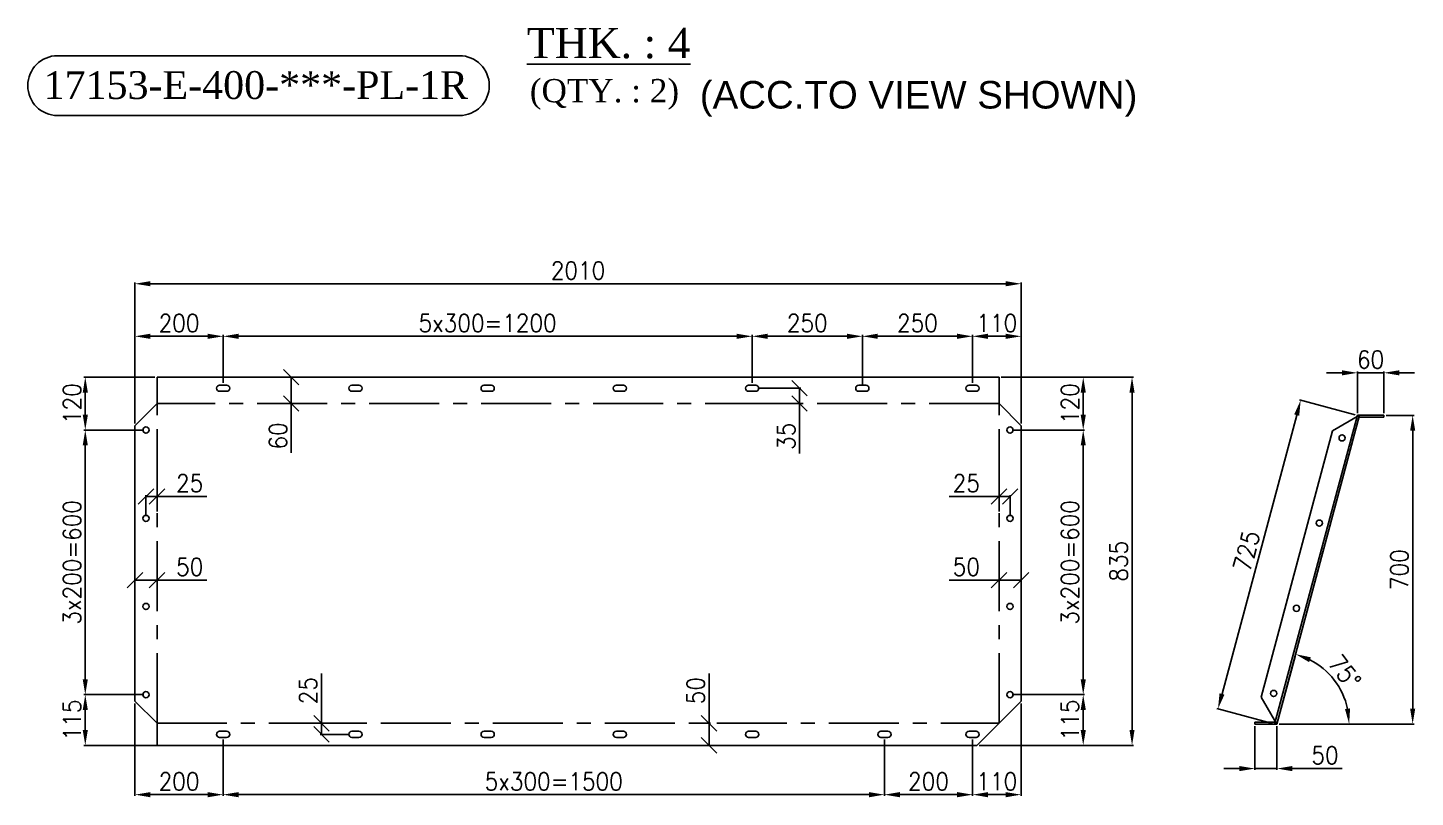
# Model space of a CAD drawing. Header units: millimetres. Extents: x 517777 to 536338, y -327622 to -292910.
# Drawn here: x 522471 to 525618, y -311397 to -309652 of the extents above; entities that cross this region are included whole.
import ezdxf
from ezdxf.enums import TextEntityAlignment as Align

# ---------------------------------------------------------------- set-up
doc = ezdxf.new("R2010")
doc.units = ezdxf.units.MM
doc.linetypes.add('CENTER', pattern=[50.8, 31.75, -6.35, 6.35, -6.35])
for name, color, linetype in [('2', 3, 'CENTER'), ('3-TEXT', 7, 'Continuous'), ('5', 8, 'Continuous'), ('Comment', 1, 'Continuous')]:
    doc.layers.add(name, color=color, linetype=linetype)
doc.styles.add('ROMANS', font='ROMANS.shx', dxfattribs={"width": 0.9})
doc.styles.add('STYLE1', font='times.ttf')
doc.styles.add('style10', font='swissl.ttf', dxfattribs={"height": 40})
doc.styles.add('style7', font='times.ttf', dxfattribs={"height": 24})
doc.dimstyles.new('11', dxfattribs={"dimtxt": 40, "dimasz": 35, "dimexe": 3, "dimexo": 5, "dimgap": 10, "dimtad": 1, "dimdec": 0, "dimdsep": 46, "dimtxsty": 'ROMANS', "dimcen": 2.5, "dimclrd": 6, "dimclre": 6, "dimclrt": 2, "dimadec": 0, "dimazin": 0, "dimtfac": 1, "dimtdec": 0, "dimtmove": 0, "dimatfit": 3, "dimfxl": 1, "dimarcsym": 0})

# ---------------------------------------------------------------- blocks, each defined once
blk = doc.blocks.new('*D221')
at = {"layer": 'Comment', "color": 6, "lineweight": -2, "transparency": 16777216}
for p, q in [((522713.9, -310548.9), (522713.9, -310348.3)), ((522748.9, -310351.3), (522878.9, -310351.3)), ((522913.9, -310456.9), (522913.9, -310348.3))]:
    blk.add_line(p, q, dxfattribs=at)
at = {"layer": 'Comment', "color": 6, "transparency": 16777216}
for points in [[(522748.9, -310345.4), (522748.9, -310357.1), (522713.9, -310351.3)], [(522878.9, -310345.4), (522878.9, -310357.1), (522913.9, -310351.3)]]:
    blk.add_solid(points, dxfattribs=at)
at = {"layer": 'Defpoints', "color": 0, "transparency": 16777216}
for p in [(522913.9, -310351.3), (522913.9, -310461.9), (522713.9, -310553.9)]:
    blk.add_point(p, dxfattribs=at)
at = {"layer": 'Comment', "color": 2, "transparency": 16777216, "insert": (522813.9, -310321.3), "char_height": 40, "attachment_point": 5, "style": 'ROMANS'}
blk.add_mtext('200', dxfattribs=at)
blk = doc.blocks.new('*D222')
at = {"layer": 'Comment', "color": 6, "lineweight": -2, "transparency": 16777216}
for p, q in [((522913.9, -310456.9), (522913.9, -310348.3)), ((522948.9, -310351.3), (524078.9, -310351.3)), ((524113.9, -310456.9), (524113.9, -310348.3))]:
    blk.add_line(p, q, dxfattribs=at)
at = {"layer": 'Comment', "color": 6, "transparency": 16777216}
for points in [[(522948.9, -310345.4), (522948.9, -310357.1), (522913.9, -310351.3)], [(524078.9, -310345.4), (524078.9, -310357.1), (524113.9, -310351.3)]]:
    blk.add_solid(points, dxfattribs=at)
at = {"layer": 'Defpoints', "color": 0, "transparency": 16777216}
for p in [(524113.9, -310351.3), (522913.9, -310461.9), (524113.9, -310461.9)]:
    blk.add_point(p, dxfattribs=at)
at = {"layer": 'Comment', "color": 2, "transparency": 16777216, "insert": (523513.9, -310321.3), "char_height": 40, "attachment_point": 5, "style": 'ROMANS'}
blk.add_mtext('5x300=1200', dxfattribs=at)
blk = doc.blocks.new('*D223')
at = {"layer": 'Comment', "color": 6, "lineweight": -2, "transparency": 16777216}
for p, q in [((524613.9, -310456.9), (524613.9, -310348.3)), ((524648.9, -310351.3), (524688.9, -310351.3)), ((524723.9, -310548.9), (524723.9, -310348.3))]:
    blk.add_line(p, q, dxfattribs=at)
at = {"layer": 'Comment', "color": 6, "transparency": 16777216}
for points in [[(524648.9, -310345.4), (524648.9, -310357.1), (524613.9, -310351.3)], [(524688.9, -310345.4), (524688.9, -310357.1), (524723.9, -310351.3)]]:
    blk.add_solid(points, dxfattribs=at)
at = {"layer": 'Defpoints', "color": 0, "transparency": 16777216}
for p in [(524723.9, -310351.3), (524613.9, -310461.9), (524723.9, -310553.9)]:
    blk.add_point(p, dxfattribs=at)
at = {"layer": 'Comment', "color": 2, "transparency": 16777216, "insert": (524668.9, -310321.3), "char_height": 40, "attachment_point": 5, "style": 'ROMANS'}
blk.add_mtext('110', dxfattribs=at)
blk = doc.blocks.new('_Oblique')
at = {"color": 0, "linetype": 'ByBlock', "lineweight": -2}
blk.add_line((-0.5, -0.5), (0.5, 0.5), dxfattribs=at)
blk = doc.blocks.new('*D224')
at = {"layer": 'Comment', "color": 6, "lineweight": -2, "transparency": 16777216}
for p, q in [((523107.1, -310443.9), (523065.5, -310443.9)), ((523068.5, -310443.9), (523068.5, -310503.9)), ((523107.1, -310503.9), (523065.5, -310503.9)), ((523068.5, -310503.9), (523068.5, -310615.5))]:
    blk.add_line(p, q, dxfattribs=at)
at = {"layer": 'Defpoints', "color": 0, "transparency": 16777216}
for p in [(523112.1, -310443.9), (523068.5, -310503.9), (523112.1, -310503.9)]:
    blk.add_point(p, dxfattribs=at)
at = {"layer": 'Comment', "color": 6, "lineweight": -2, "transparency": 16777216, "xscale": 35, "yscale": 35, "zscale": 35}
for p, rotation in [((523068.5, -310443.9), 90), ((523068.5, -310503.9), 270)]:
    blk.add_blockref('_Oblique', p, dxfattribs=dict(at, rotation=rotation))
at = {"layer": 'Comment', "color": 2, "transparency": 16777216, "insert": (523038.5, -310577.2), "char_height": 40, "attachment_point": 5, "rotation": 90, "style": 'ROMANS'}
blk.add_mtext('60', dxfattribs=at)
blk = doc.blocks.new('*D225')
at = {"layer": 'Comment', "color": 6, "lineweight": -2, "transparency": 16777216}
for p, q in [((524126.9, -310468.9), (524224.2, -310468.9)), ((524221.2, -310468.9), (524221.2, -310503.9)), ((524126.9, -310503.9), (524224.2, -310503.9)), ((524221.2, -310503.9), (524221.2, -310617.2))]:
    blk.add_line(p, q, dxfattribs=at)
at = {"layer": 'Defpoints', "color": 0, "transparency": 16777216}
for p in [(524121.9, -310468.9), (524121.9, -310503.9), (524221.2, -310503.9)]:
    blk.add_point(p, dxfattribs=at)
at = {"layer": 'Comment', "color": 6, "lineweight": -2, "transparency": 16777216, "xscale": 35, "yscale": 35, "zscale": 35}
for p, rotation in [((524221.2, -310468.9), 90), ((524221.2, -310503.9), 270)]:
    blk.add_blockref('_Oblique', p, dxfattribs=dict(at, rotation=rotation))
at = {"layer": 'Comment', "color": 2, "transparency": 16777216, "insert": (524191.2, -310578.1), "char_height": 40, "attachment_point": 5, "rotation": 90, "style": 'ROMANS'}
blk.add_mtext('35', dxfattribs=at)
blk = doc.blocks.new('*D226')
at = {"layer": 'Comment', "color": 6, "lineweight": -2, "transparency": 16777216}
for p, q in [((524703.9, -311163.9), (524867.9, -311163.9)), ((524864.9, -311243.9), (524864.9, -311198.9)), ((524628.9, -311278.9), (524867.9, -311278.9))]:
    blk.add_line(p, q, dxfattribs=at)
at = {"layer": 'Comment', "color": 6, "transparency": 16777216}
for points in [[(524859.1, -311198.9), (524870.8, -311198.9), (524864.9, -311163.9)], [(524859.1, -311243.9), (524870.8, -311243.9), (524864.9, -311278.9)]]:
    blk.add_solid(points, dxfattribs=at)
at = {"layer": 'Defpoints', "color": 0, "transparency": 16777216}
for p in [(524698.9, -311163.9), (524864.9, -311163.9), (524623.9, -311278.9)]:
    blk.add_point(p, dxfattribs=at)
at = {"layer": 'Comment', "color": 2, "transparency": 16777216, "insert": (524834.9, -311221.4), "char_height": 40, "attachment_point": 5, "rotation": 90, "style": 'ROMANS'}
blk.add_mtext('115', dxfattribs=at)
blk = doc.blocks.new('*D227')
at = {"layer": 'Comment', "color": 6, "lineweight": -2, "transparency": 16777216}
for p, q in [((524703.9, -310563.9), (524867.9, -310563.9)), ((524864.9, -311128.9), (524864.9, -310598.9)), ((524703.9, -311163.9), (524867.9, -311163.9))]:
    blk.add_line(p, q, dxfattribs=at)
at = {"layer": 'Comment', "color": 6, "transparency": 16777216}
for points in [[(524859.1, -310598.9), (524870.8, -310598.9), (524864.9, -310563.9)], [(524859.1, -311128.9), (524870.8, -311128.9), (524864.9, -311163.9)]]:
    blk.add_solid(points, dxfattribs=at)
at = {"layer": 'Defpoints', "color": 0, "transparency": 16777216}
for p in [(524698.9, -310563.9), (524864.9, -310563.9), (524698.9, -311163.9)]:
    blk.add_point(p, dxfattribs=at)
at = {"layer": 'Comment', "color": 2, "transparency": 16777216, "insert": (524834.9, -310863.9), "char_height": 40, "attachment_point": 5, "rotation": 90, "style": 'ROMANS'}
blk.add_mtext('3x200=600', dxfattribs=at)
blk = doc.blocks.new('*D228')
at = {"layer": 'Comment', "color": 6, "lineweight": -2, "transparency": 16777216}
for p, q in [((524678.9, -310443.9), (524867.9, -310443.9)), ((524864.9, -310528.9), (524864.9, -310478.9)), ((524703.9, -310563.9), (524867.9, -310563.9))]:
    blk.add_line(p, q, dxfattribs=at)
at = {"layer": 'Comment', "color": 6, "transparency": 16777216}
for points in [[(524859.1, -310478.9), (524870.8, -310478.9), (524864.9, -310443.9)], [(524859.1, -310528.9), (524870.8, -310528.9), (524864.9, -310563.9)]]:
    blk.add_solid(points, dxfattribs=at)
at = {"layer": 'Defpoints', "color": 0, "transparency": 16777216}
for p in [(524673.9, -310443.9), (524864.9, -310443.9), (524698.9, -310563.9)]:
    blk.add_point(p, dxfattribs=at)
at = {"layer": 'Comment', "color": 2, "transparency": 16777216, "insert": (524834.9, -310503.9), "char_height": 40, "attachment_point": 5, "rotation": 90, "style": 'ROMANS'}
blk.add_mtext('120', dxfattribs=at)
blk = doc.blocks.new('*D214')
at = {"layer": 'Comment', "color": 6, "lineweight": -2, "transparency": 16777216}
for p, q in [((524766.1, -310443.9), (524978.6, -310443.9)), ((524975.6, -311243.9), (524975.6, -310478.9)), ((524743.5, -311278.9), (524978.6, -311278.9))]:
    blk.add_line(p, q, dxfattribs=at)
at = {"layer": 'Comment', "color": 6, "transparency": 16777216}
for points in [[(524969.8, -310478.9), (524981.4, -310478.9), (524975.6, -310443.9)], [(524969.8, -311243.9), (524981.4, -311243.9), (524975.6, -311278.9)]]:
    blk.add_solid(points, dxfattribs=at)
at = {"layer": 'Defpoints', "color": 0, "transparency": 16777216}
for p in [(524761.1, -310443.9), (524975.6, -310443.9), (524738.5, -311278.9)]:
    blk.add_point(p, dxfattribs=at)
at = {"layer": 'Comment', "color": 2, "transparency": 16777216, "insert": (524945.6, -310861.4), "char_height": 40, "attachment_point": 5, "rotation": 90, "style": 'ROMANS'}
blk.add_mtext('835', dxfattribs=at)
blk = doc.blocks.new('*D229')
at = {"layer": 'Comment', "color": 6, "lineweight": -2, "transparency": 16777216}
for p, q in [((524723.9, -311183.9), (524723.9, -311393.7)), ((524613.9, -311265.9), (524613.9, -311393.7)), ((524688.9, -311390.7), (524648.9, -311390.7))]:
    blk.add_line(p, q, dxfattribs=at)
at = {"layer": 'Comment', "color": 6, "transparency": 16777216}
for points in [[(524648.9, -311384.9), (524648.9, -311396.6), (524613.9, -311390.7)], [(524688.9, -311384.9), (524688.9, -311396.6), (524723.9, -311390.7)]]:
    blk.add_solid(points, dxfattribs=at)
at = {"layer": 'Defpoints', "color": 0, "transparency": 16777216}
for p in [(524723.9, -311178.9), (524613.9, -311260.9), (524613.9, -311390.7)]:
    blk.add_point(p, dxfattribs=at)
at = {"layer": 'Comment', "color": 2, "transparency": 16777216, "insert": (524668.9, -311360.7), "char_height": 40, "attachment_point": 5, "style": 'ROMANS'}
blk.add_mtext('110', dxfattribs=at)
blk = doc.blocks.new('*D230')
at = {"layer": 'Comment', "color": 6, "lineweight": -2, "transparency": 16777216}
for p, q in [((522913.9, -311265.9), (522913.9, -311393.7)), ((524413.9, -311265.9), (524413.9, -311393.7)), ((524378.9, -311390.7), (522948.9, -311390.7))]:
    blk.add_line(p, q, dxfattribs=at)
at = {"layer": 'Comment', "color": 6, "transparency": 16777216}
for points in [[(522948.9, -311384.9), (522948.9, -311396.6), (522913.9, -311390.7)], [(524378.9, -311384.9), (524378.9, -311396.6), (524413.9, -311390.7)]]:
    blk.add_solid(points, dxfattribs=at)
at = {"layer": 'Defpoints', "color": 0, "transparency": 16777216}
for p in [(522913.9, -311260.9), (524413.9, -311260.9), (522913.9, -311390.7)]:
    blk.add_point(p, dxfattribs=at)
at = {"layer": 'Comment', "color": 2, "transparency": 16777216, "insert": (523663.9, -311360.7), "char_height": 40, "attachment_point": 5, "style": 'ROMANS'}
blk.add_mtext('5x300=1500', dxfattribs=at)
blk = doc.blocks.new('*D231')
at = {"layer": 'Comment', "color": 6, "lineweight": -2, "transparency": 16777216}
for p, q in [((522713.9, -311183.9), (522713.9, -311393.7)), ((522913.9, -311265.9), (522913.9, -311393.7)), ((522878.9, -311390.7), (522748.9, -311390.7))]:
    blk.add_line(p, q, dxfattribs=at)
at = {"layer": 'Comment', "color": 6, "transparency": 16777216}
for points in [[(522748.9, -311384.9), (522748.9, -311396.6), (522713.9, -311390.7)], [(522878.9, -311384.9), (522878.9, -311396.6), (522913.9, -311390.7)]]:
    blk.add_solid(points, dxfattribs=at)
at = {"layer": 'Defpoints', "color": 0, "transparency": 16777216}
for p in [(522713.9, -311178.9), (522913.9, -311260.9), (522713.9, -311390.7)]:
    blk.add_point(p, dxfattribs=at)
at = {"layer": 'Comment', "color": 2, "transparency": 16777216, "insert": (522813.9, -311360.7), "char_height": 40, "attachment_point": 5, "style": 'ROMANS'}
blk.add_mtext('200', dxfattribs=at)
blk = doc.blocks.new('*D215')
at = {"layer": 'Comment', "color": 6, "lineweight": -2, "transparency": 16777216}
for p, q in [((522713.9, -310443.6), (522713.9, -310229.1)), ((524723.9, -310466.5), (524723.9, -310229.1)), ((522748.9, -310232.1), (524688.9, -310232.1))]:
    blk.add_line(p, q, dxfattribs=at)
at = {"layer": 'Comment', "color": 6, "transparency": 16777216}
for points in [[(522748.9, -310226.2), (522748.9, -310237.9), (522713.9, -310232.1)], [(524688.9, -310226.2), (524688.9, -310237.9), (524723.9, -310232.1)]]:
    blk.add_solid(points, dxfattribs=at)
at = {"layer": 'Defpoints', "color": 0, "transparency": 16777216}
for p in [(524723.9, -310232.1), (522713.9, -310448.6), (524723.9, -310471.5)]:
    blk.add_point(p, dxfattribs=at)
at = {"layer": 'Comment', "color": 2, "transparency": 16777216, "insert": (523718.9, -310202.1), "char_height": 40, "attachment_point": 5, "style": 'ROMANS'}
blk.add_mtext('2010', dxfattribs=at)
blk = doc.blocks.new('*D232')
at = {"layer": 'Comment', "color": 6, "lineweight": -2, "transparency": 16777216}
for p, q in [((524016.1, -311228.9), (524016.1, -311115.7)), ((523971.3, -311228.9), (524019.1, -311228.9)), ((524016.1, -311278.9), (524016.1, -311228.9)), ((523971.3, -311278.9), (524019.1, -311278.9))]:
    blk.add_line(p, q, dxfattribs=at)
at = {"layer": 'Defpoints', "color": 0, "transparency": 16777216}
for p in [(523966.3, -311228.9), (524016.1, -311228.9), (523966.3, -311278.9)]:
    blk.add_point(p, dxfattribs=at)
at = {"layer": 'Comment', "color": 6, "lineweight": -2, "transparency": 16777216, "xscale": 35, "yscale": 35, "zscale": 35}
for p, rotation in [((524016.1, -311228.9), 90), ((524016.1, -311278.9), 270)]:
    blk.add_blockref('_Oblique', p, dxfattribs=dict(at, rotation=rotation))
at = {"layer": 'Comment', "color": 2, "transparency": 16777216, "insert": (523986.1, -311154.8), "char_height": 40, "attachment_point": 5, "rotation": 90, "style": 'ROMANS'}
blk.add_mtext('50', dxfattribs=at)
blk = doc.blocks.new('*D233')
at = {"layer": 'Comment', "color": 6, "lineweight": -2, "transparency": 16777216}
for p, q in [((523136.8, -311228.9), (523136.8, -311115.7)), ((523236, -311228.9), (523133.8, -311228.9)), ((523136.8, -311253.9), (523136.8, -311228.9)), ((523200.9, -311253.9), (523133.8, -311253.9))]:
    blk.add_line(p, q, dxfattribs=at)
at = {"layer": 'Defpoints', "color": 0, "transparency": 16777216}
for p in [(523136.8, -311228.9), (523241, -311228.9), (523205.9, -311253.9)]:
    blk.add_point(p, dxfattribs=at)
at = {"layer": 'Comment', "color": 6, "lineweight": -2, "transparency": 16777216, "xscale": 35, "yscale": 35, "zscale": 35}
for p, rotation in [((523136.8, -311228.9), 90), ((523136.8, -311253.9), 270)]:
    blk.add_blockref('_Oblique', p, dxfattribs=dict(at, rotation=rotation))
at = {"layer": 'Comment', "color": 2, "transparency": 16777216, "insert": (523106.8, -311154.8), "char_height": 40, "attachment_point": 5, "rotation": 90, "style": 'ROMANS'}
blk.add_mtext('25', dxfattribs=at)
blk = doc.blocks.new('*D234')
at = {"layer": 'Comment', "color": 6, "lineweight": -2, "transparency": 16777216}
for p, q in [((524673.9, -310871.4), (524673.9, -310907.2)), ((524723.9, -310871.4), (524723.9, -310907.2)), ((524673.9, -310904.2), (524560.6, -310904.2)), ((524723.9, -310904.2), (524673.9, -310904.2))]:
    blk.add_line(p, q, dxfattribs=at)
at = {"layer": 'Defpoints', "color": 0, "transparency": 16777216}
for p in [(524673.9, -310866.4), (524723.9, -310866.4), (524673.9, -310904.2)]:
    blk.add_point(p, dxfattribs=at)
at = {"layer": 'Comment', "color": 6, "lineweight": -2, "transparency": 16777216, "xscale": 35, "yscale": 35, "zscale": 35, "rotation": 180}
blk.add_blockref('_Oblique', (524673.9, -310904.2), dxfattribs=at)
at = {"layer": 'Comment', "color": 6, "lineweight": -2, "transparency": 16777216, "xscale": 35, "yscale": 35, "zscale": 35}
blk.add_blockref('_Oblique', (524723.9, -310904.2), dxfattribs=at)
at = {"layer": 'Comment', "color": 2, "transparency": 16777216, "insert": (524599.8, -310874.2), "char_height": 40, "attachment_point": 5, "style": 'ROMANS'}
blk.add_mtext('50', dxfattribs=at)
blk = doc.blocks.new('*D235')
at = {"layer": 'Comment', "color": 6, "lineweight": -2, "transparency": 16777216}
for p, q in [((524673.9, -310714.3), (524560.6, -310714.3)), ((524673.9, -310748.6), (524673.9, -310711.3)), ((524698.9, -310714.3), (524673.9, -310714.3)), ((524698.9, -310758.9), (524698.9, -310711.3))]:
    blk.add_line(p, q, dxfattribs=at)
at = {"layer": 'Defpoints', "color": 0, "transparency": 16777216}
for p in [(524673.9, -310714.3), (524673.9, -310753.6), (524698.9, -310763.9)]:
    blk.add_point(p, dxfattribs=at)
at = {"layer": 'Comment', "color": 6, "lineweight": -2, "transparency": 16777216, "xscale": 35, "yscale": 35, "zscale": 35, "rotation": 180}
blk.add_blockref('_Oblique', (524673.9, -310714.3), dxfattribs=at)
at = {"layer": 'Comment', "color": 6, "lineweight": -2, "transparency": 16777216, "xscale": 35, "yscale": 35, "zscale": 35}
blk.add_blockref('_Oblique', (524698.9, -310714.3), dxfattribs=at)
at = {"layer": 'Comment', "color": 2, "transparency": 16777216, "insert": (524599.8, -310684.3), "char_height": 40, "attachment_point": 5, "style": 'ROMANS'}
blk.add_mtext('25', dxfattribs=at)
blk = doc.blocks.new('*D216')
at = {"layer": 'Comment', "color": 6, "lineweight": -2, "transparency": 16777216}
for p, q in [((522733.9, -311163.9), (522598.2, -311163.9)), ((522601.2, -311243.9), (522601.2, -311198.9)), ((522808.9, -311278.9), (522598.2, -311278.9))]:
    blk.add_line(p, q, dxfattribs=at)
at = {"layer": 'Comment', "color": 6, "transparency": 16777216}
for points in [[(522595.4, -311198.9), (522607.1, -311198.9), (522601.2, -311163.9)], [(522595.4, -311243.9), (522607.1, -311243.9), (522601.2, -311278.9)]]:
    blk.add_solid(points, dxfattribs=at)
at = {"layer": 'Defpoints', "color": 0, "transparency": 16777216}
for p in [(522601.2, -311163.9), (522738.9, -311163.9), (522813.9, -311278.9)]:
    blk.add_point(p, dxfattribs=at)
at = {"layer": 'Comment', "color": 2, "transparency": 16777216, "insert": (522571.2, -311221.4), "char_height": 40, "attachment_point": 5, "rotation": 90, "style": 'ROMANS'}
blk.add_mtext('115', dxfattribs=at)
blk = doc.blocks.new('*D217')
at = {"layer": 'Comment', "color": 6, "lineweight": -2, "transparency": 16777216}
for p, q in [((522733.9, -310563.9), (522598.2, -310563.9)), ((522601.2, -311128.9), (522601.2, -310598.9)), ((522733.9, -311163.9), (522598.2, -311163.9))]:
    blk.add_line(p, q, dxfattribs=at)
at = {"layer": 'Comment', "color": 6, "transparency": 16777216}
for points in [[(522595.4, -310598.9), (522607.1, -310598.9), (522601.2, -310563.9)], [(522595.4, -311128.9), (522607.1, -311128.9), (522601.2, -311163.9)]]:
    blk.add_solid(points, dxfattribs=at)
at = {"layer": 'Defpoints', "color": 0, "transparency": 16777216}
for p in [(522601.2, -310563.9), (522738.9, -310563.9), (522738.9, -311163.9)]:
    blk.add_point(p, dxfattribs=at)
at = {"layer": 'Comment', "color": 2, "transparency": 16777216, "insert": (522571.2, -310863.9), "char_height": 40, "attachment_point": 5, "rotation": 90, "style": 'ROMANS'}
blk.add_mtext('3x200=600', dxfattribs=at)
blk = doc.blocks.new('*D218')
at = {"layer": 'Comment', "color": 6, "lineweight": -2, "transparency": 16777216}
for p, q in [((522758.9, -310443.9), (522598.2, -310443.9)), ((522601.2, -310528.9), (522601.2, -310478.9)), ((522733.9, -310563.9), (522598.2, -310563.9))]:
    blk.add_line(p, q, dxfattribs=at)
at = {"layer": 'Comment', "color": 6, "transparency": 16777216}
for points in [[(522595.4, -310478.9), (522607.1, -310478.9), (522601.2, -310443.9)], [(522595.4, -310528.9), (522607.1, -310528.9), (522601.2, -310563.9)]]:
    blk.add_solid(points, dxfattribs=at)
at = {"layer": 'Defpoints', "color": 0, "transparency": 16777216}
for p in [(522601.2, -310443.9), (522763.9, -310443.9), (522738.9, -310563.9)]:
    blk.add_point(p, dxfattribs=at)
at = {"layer": 'Comment', "color": 2, "transparency": 16777216, "insert": (522571.2, -310503.9), "char_height": 40, "attachment_point": 5, "rotation": 90, "style": 'ROMANS'}
blk.add_mtext('120', dxfattribs=at)
blk = doc.blocks.new('*D219')
at = {"layer": 'Comment', "color": 6, "lineweight": -2, "transparency": 16777216}
for p, q in [((522713.9, -310871.4), (522713.9, -310907.2)), ((522763.9, -310871.4), (522763.9, -310907.2)), ((522713.9, -310904.2), (522763.9, -310904.2)), ((522763.9, -310904.2), (522877.2, -310904.2))]:
    blk.add_line(p, q, dxfattribs=at)
at = {"layer": 'Defpoints', "color": 0, "transparency": 16777216}
for p in [(522713.9, -310866.4), (522763.9, -310866.4), (522763.9, -310904.2)]:
    blk.add_point(p, dxfattribs=at)
at = {"layer": 'Comment', "color": 6, "lineweight": -2, "transparency": 16777216, "xscale": 35, "yscale": 35, "zscale": 35, "rotation": 180}
blk.add_blockref('_Oblique', (522713.9, -310904.2), dxfattribs=at)
at = {"layer": 'Comment', "color": 6, "lineweight": -2, "transparency": 16777216, "xscale": 35, "yscale": 35, "zscale": 35}
blk.add_blockref('_Oblique', (522763.9, -310904.2), dxfattribs=at)
at = {"layer": 'Comment', "color": 2, "transparency": 16777216, "insert": (522838.1, -310874.2), "char_height": 40, "attachment_point": 5, "style": 'ROMANS'}
blk.add_mtext('50', dxfattribs=at)
blk = doc.blocks.new('*D220')
at = {"layer": 'Comment', "color": 6, "lineweight": -2, "transparency": 16777216}
for p, q in [((522738.9, -310758.9), (522738.9, -310711.3)), ((522738.9, -310714.3), (522763.9, -310714.3)), ((522763.9, -310748.6), (522763.9, -310711.3)), ((522763.9, -310714.3), (522877.2, -310714.3))]:
    blk.add_line(p, q, dxfattribs=at)
at = {"layer": 'Defpoints', "color": 0, "transparency": 16777216}
for p in [(522763.9, -310714.3), (522738.9, -310763.9), (522763.9, -310753.6)]:
    blk.add_point(p, dxfattribs=at)
at = {"layer": 'Comment', "color": 6, "lineweight": -2, "transparency": 16777216, "xscale": 35, "yscale": 35, "zscale": 35, "rotation": 180}
blk.add_blockref('_Oblique', (522738.9, -310714.3), dxfattribs=at)
at = {"layer": 'Comment', "color": 6, "lineweight": -2, "transparency": 16777216, "xscale": 35, "yscale": 35, "zscale": 35}
blk.add_blockref('_Oblique', (522763.9, -310714.3), dxfattribs=at)
at = {"layer": 'Comment', "color": 2, "transparency": 16777216, "insert": (522838.1, -310684.3), "char_height": 40, "attachment_point": 5, "style": 'ROMANS'}
blk.add_mtext('25', dxfattribs=at)
blk = doc.blocks.new('*D236')
at = {"layer": 'Comment', "color": 6, "lineweight": -2, "transparency": 16777216}
for p, q in [((525451.7, -310434.1), (525416.7, -310434.1)), ((525486.7, -310525.5), (525486.7, -310431.1)), ((525486.7, -310434.1), (525546.7, -310434.1)), ((525546.7, -310525.5), (525546.7, -310431.1)), ((525581.7, -310434.1), (525616.7, -310434.1))]:
    blk.add_line(p, q, dxfattribs=at)
at = {"layer": 'Comment', "color": 6, "transparency": 16777216}
for points in [[(525451.7, -310428.3), (525451.7, -310439.9), (525486.7, -310434.1)], [(525581.7, -310428.3), (525581.7, -310439.9), (525546.7, -310434.1)]]:
    blk.add_solid(points, dxfattribs=at)
at = {"layer": 'Defpoints', "color": 0, "transparency": 16777216}
for p in [(525546.7, -310434.1), (525486.7, -310530.5), (525546.7, -310530.5)]:
    blk.add_point(p, dxfattribs=at)
at = {"layer": 'Comment', "color": 2, "transparency": 16777216, "insert": (525516.7, -310404.1), "char_height": 40, "attachment_point": 5, "style": 'ROMANS'}
blk.add_mtext('60', dxfattribs=at)
blk = doc.blocks.new('*D237')
at = {"layer": 'Comment', "color": 6, "lineweight": -2, "transparency": 16777216}
for p, q in [((525254.2, -311235.5), (525254.2, -311334.5)), ((525304.2, -311235.5), (525304.2, -311334.5)), ((525219.2, -311331.5), (525184.2, -311331.5)), ((525254.2, -311331.5), (525304.2, -311331.5)), ((525339.2, -311331.5), (525452.5, -311331.5))]:
    blk.add_line(p, q, dxfattribs=at)
at = {"layer": 'Comment', "color": 6, "transparency": 16777216}
for points in [[(525219.2, -311325.7), (525219.2, -311337.4), (525254.2, -311331.5)], [(525339.2, -311325.7), (525339.2, -311337.4), (525304.2, -311331.5)]]:
    blk.add_solid(points, dxfattribs=at)
at = {"layer": 'Defpoints', "color": 0, "transparency": 16777216}
for p in [(525254.2, -311230.5), (525304.2, -311230.5), (525254.2, -311331.5)]:
    blk.add_point(p, dxfattribs=at)
at = {"layer": 'Comment', "color": 2, "transparency": 16777216, "insert": (525413.3, -311301.5), "char_height": 40, "attachment_point": 5, "style": 'ROMANS'}
blk.add_mtext('50', dxfattribs=at)
blk = doc.blocks.new('*D238')
at = {"layer": 'Comment', "color": 6, "lineweight": -2, "transparency": 16777216}
for p, q in [((525551.7, -310530.5), (525615.2, -310530.5)), ((525612.2, -311195.5), (525612.2, -310565.5)), ((525309.2, -311230.5), (525615.2, -311230.5))]:
    blk.add_line(p, q, dxfattribs=at)
at = {"layer": 'Comment', "color": 6, "transparency": 16777216}
for points in [[(525606.4, -310565.5), (525618, -310565.5), (525612.2, -310530.5)], [(525606.4, -311195.5), (525618, -311195.5), (525612.2, -311230.5)]]:
    blk.add_solid(points, dxfattribs=at)
at = {"layer": 'Defpoints', "color": 0, "transparency": 16777216}
for p in [(525546.7, -310530.5), (525612.2, -310530.5), (525304.2, -311230.5)]:
    blk.add_point(p, dxfattribs=at)
at = {"layer": 'Comment', "color": 2, "transparency": 16777216, "insert": (525582.2, -310880.5), "char_height": 40, "attachment_point": 5, "rotation": 90, "style": 'ROMANS'}
blk.add_mtext('700', dxfattribs=at)
blk = doc.blocks.new('*D239')
at = {"layer": 'Comment', "color": 6, "lineweight": -2, "transparency": 16777216}
blk.add_line((525309.2, -311230.5), (525471.1, -311230.5), dxfattribs=at)
blk.add_arc((525304.2, -311230.5), 163.9, 12.2566, 62.7434, dxfattribs=at)
at = {"layer": 'Comment', "color": 6, "transparency": 16777216}
for points in [[(525377.2, -311090.2), (525381.4, -311079.3), (525346.6, -311072.1)], [(525470.2, -311195.1), (525458.6, -311196.3), (525468.1, -311230.5)]]:
    blk.add_solid(points, dxfattribs=at)
at = {"layer": 'Defpoints', "color": 0, "transparency": 16777216}
for p in [(525491.8, -310530.5), (525452.8, -311161.2), (525254.2, -311230.5), (525304.2, -311230.5), (525304.2, -311230.5)]:
    blk.add_point(p, dxfattribs=at)
at = {"layer": 'Comment', "color": 2, "transparency": 16777216, "insert": (525458, -311112.4), "char_height": 40, "attachment_point": 5, "rotation": 307.5, "style": 'ROMANS'}
blk.add_mtext('75°', dxfattribs=at)
blk = doc.blocks.new('*D240')
at = {"layer": 'Comment', "color": 6, "lineweight": -2, "transparency": 16777216}
for p, q in [((525481.9, -310529.2), (525355.3, -310495.3)), ((525179.7, -311162.2), (525349.1, -310529.9)), ((525294.3, -311229.2), (525167.7, -311195.3))]:
    blk.add_line(p, q, dxfattribs=at)
at = {"layer": 'Comment', "color": 6, "transparency": 16777216}
for points in [[(525343.5, -310528.4), (525354.8, -310531.4), (525358.2, -310496.1)], [(525174.1, -311160.7), (525185.3, -311163.8), (525170.6, -311196.1)]]:
    blk.add_solid(points, dxfattribs=at)
at = {"layer": 'Defpoints', "color": 0, "transparency": 16777216}
for p in [(525358.2, -310496.1), (525486.7, -310530.5), (525299.1, -311230.5)]:
    blk.add_point(p, dxfattribs=at)
at = {"layer": 'Comment', "color": 2, "transparency": 16777216, "insert": (525235.4, -310838.3), "char_height": 40, "attachment_point": 5, "rotation": 75, "style": 'ROMANS'}
blk.add_mtext('725', dxfattribs=at)
blk = doc.blocks.new('*D323')
at = {"layer": 'Comment', "color": 6, "lineweight": -2, "transparency": 16777216}
for p, q in [((524363.9, -310463.9), (524363.9, -310348.3)), ((524578.9, -310351.3), (524398.9, -310351.3)), ((524613.9, -310397.6), (524613.9, -310348.3))]:
    blk.add_line(p, q, dxfattribs=at)
at = {"layer": 'Comment', "color": 6, "transparency": 16777216}
for points in [[(524398.9, -310345.4), (524398.9, -310357.1), (524363.9, -310351.3)], [(524578.9, -310345.4), (524578.9, -310357.1), (524613.9, -310351.3)]]:
    blk.add_solid(points, dxfattribs=at)
at = {"layer": 'Defpoints', "color": 0, "transparency": 16777216}
for p in [(524363.9, -310351.3), (524613.9, -310402.6), (524363.9, -310468.9)]:
    blk.add_point(p, dxfattribs=at)
at = {"layer": 'Comment', "color": 2, "transparency": 16777216, "insert": (524488.9, -310321.3), "char_height": 40, "attachment_point": 5, "style": 'ROMANS'}
blk.add_mtext('250', dxfattribs=at)
blk = doc.blocks.new('*D324')
at = {"layer": 'Comment', "color": 6, "lineweight": -2, "transparency": 16777216}
for p, q in [((524413.9, -311317.2), (524413.9, -311393.7)), ((524613.9, -311317.2), (524613.9, -311393.7)), ((524578.9, -311390.7), (524448.9, -311390.7))]:
    blk.add_line(p, q, dxfattribs=at)
at = {"layer": 'Comment', "color": 6, "transparency": 16777216}
for points in [[(524448.9, -311384.9), (524448.9, -311396.6), (524413.9, -311390.7)], [(524578.9, -311384.9), (524578.9, -311396.6), (524613.9, -311390.7)]]:
    blk.add_solid(points, dxfattribs=at)
at = {"layer": 'Defpoints', "color": 0, "transparency": 16777216}
for p in [(524413.9, -311312.2), (524613.9, -311312.2), (524413.9, -311390.7)]:
    blk.add_point(p, dxfattribs=at)
at = {"layer": 'Comment', "color": 2, "transparency": 16777216, "insert": (524513.9, -311360.7), "char_height": 40, "attachment_point": 5, "style": 'ROMANS'}
blk.add_mtext('200', dxfattribs=at)
blk = doc.blocks.new('*D326')
at = {"layer": 'Comment', "color": 6, "lineweight": -2, "transparency": 16777216}
for p, q in [((524113.9, -310397.6), (524113.9, -310348.3)), ((524328.9, -310351.3), (524148.9, -310351.3)), ((524363.9, -310463.9), (524363.9, -310348.3))]:
    blk.add_line(p, q, dxfattribs=at)
at = {"layer": 'Comment', "color": 6, "transparency": 16777216}
for points in [[(524148.9, -310345.4), (524148.9, -310357.1), (524113.9, -310351.3)], [(524328.9, -310345.4), (524328.9, -310357.1), (524363.9, -310351.3)]]:
    blk.add_solid(points, dxfattribs=at)
at = {"layer": 'Defpoints', "color": 0, "transparency": 16777216}
for p in [(524113.9, -310351.3), (524113.9, -310402.6), (524363.9, -310468.9)]:
    blk.add_point(p, dxfattribs=at)
at = {"layer": 'Comment', "color": 2, "transparency": 16777216, "insert": (524238.9, -310321.3), "char_height": 40, "attachment_point": 5, "style": 'ROMANS'}
blk.add_mtext('250', dxfattribs=at)

msp = doc.modelspace()

# ---------------------------------------------------------------- linework, layer by layer
for points in [[(522905.91, -310475.94, -1), (522905.91, -310461.94), (522921.91, -310461.94, -1), (522921.91, -310475.94)], [(523205.91, -310475.94, -1), (523205.91, -310461.94), (523221.91, -310461.94, -1), (523221.91, -310475.94)], [(523505.91, -310475.94, -1), (523505.91, -310461.94), (523521.91, -310461.94, -1), (523521.91, -310475.94)], [(523805.91, -310475.94, -1), (523805.91, -310461.94), (523821.91, -310461.94, -1), (523821.91, -310475.94)], [(524105.91, -310475.94, -1), (524105.91, -310461.94), (524121.91, -310461.94, -1), (524121.91, -310475.94)], [(524355.91, -310475.94, -1), (524355.91, -310461.94), (524371.91, -310461.94, -1), (524371.91, -310475.94)], [(524605.91, -310475.94, -1), (524605.91, -310461.94), (524621.91, -310461.94, -1), (524621.91, -310475.94)], [(522905.91, -311260.94, -1), (522905.91, -311246.94), (522921.91, -311246.94, -1), (522921.91, -311260.94)], [(523205.91, -311260.94, -1), (523205.91, -311246.94), (523221.91, -311246.94, -1), (523221.91, -311260.94)], [(523505.91, -311260.94, -1), (523505.91, -311246.94), (523521.91, -311246.94, -1), (523521.91, -311260.94)], [(523805.91, -311260.94, -1), (523805.91, -311246.94), (523821.91, -311246.94, -1), (523821.91, -311260.94)], [(524105.91, -311260.94, -1), (524105.91, -311246.94), (524121.91, -311246.94, -1), (524121.91, -311260.94)], [(524405.91, -311260.94, -1), (524405.91, -311246.94), (524421.91, -311246.94, -1), (524421.91, -311260.94)], [(524605.91, -311260.94, -1), (524605.91, -311246.94), (524621.91, -311246.94, -1), (524621.91, -311260.94)]]:
    msp.add_lwpolyline(points, format="xyb", close=True)
at = {"layer": '2', "color": 3, "ltscale": 5}
for p, q in [((524673.91, -310503.94), (522763.91, -310503.94)), ((522763.91, -311228.94), (522763.91, -310503.94)), ((524673.91, -310503.94), (522763.91, -310503.94)), ((524673.91, -311228.94), (524673.91, -310503.94)), ((525304.19, -311230.48), (525491.83, -310530.19))]:
    msp.add_line(p, q, dxfattribs=at)
msp.add_lwpolyline([(522763.91, -311228.94), (524673.91, -311228.94)], dxfattribs=at)
at = {"layer": '5', "color": 6}
msp.add_lwpolyline([(522538.59, -309850.7), (523449.83, -309850.7, 1), (523449.83, -309714.96), (522538.59, -309714.96, 1)], format="xyb", close=True, dxfattribs=at)
at = {"layer": 'Comment', "color": 0}
for p, q in [((524673.91, -310443.94), (522763.91, -310443.94)), ((522763.91, -310503.94), (522763.91, -310443.94)), ((524673.91, -310503.94), (524673.91, -310443.94)), ((522763.91, -310503.94), (522713.91, -310553.94)), ((524673.91, -310503.94), (524723.91, -310553.94)), ((525486.68, -310530.48), (525299.12, -311230.48)), ((525491.75, -310530.48), (525304.19, -311230.48)), ((525491.83, -310530.19), (525430.6, -310565.54)), ((525546.68, -310530.48), (525486.68, -310530.48)), ((525546.68, -310534.48), (525490.68, -310534.48)), ((525546.68, -310530.48), (525546.68, -310534.48)), ((522713.91, -311178.94), (522713.91, -310553.94)), ((524723.91, -311178.94), (524723.91, -310553.94)), ((525268.83, -311169.24), (525430.6, -310565.54)), ((525304.19, -311230.48), (525268.83, -311169.24)), ((522763.91, -311228.94), (522713.91, -311178.94)), ((524673.91, -311228.94), (524723.91, -311178.94)), ((522763.91, -311228.94), (522763.91, -311278.94)), ((524673.91, -311228.94), (524623.91, -311278.94)), ((525254.19, -311230.48), (525254.19, -311226.48)), ((525254.19, -311226.48), (525300.19, -311226.48)), ((525304.19, -311230.48), (525254.19, -311230.48)), ((524623.91, -311278.94), (522763.91, -311278.94))]:
    msp.add_line(p, q, dxfattribs=at)
for centre in [(522738.91, -310563.94), (524698.91, -310563.94), (525452.16, -310581.67), (522738.91, -310763.94), (524698.91, -310763.94), (525400.39, -310774.86), (522738.91, -310963.94), (524698.91, -310963.94), (525348.63, -310968.04), (522738.91, -311163.94), (524698.91, -311163.94), (525296.86, -311161.23)]:
    msp.add_circle(centre, 7, dxfattribs=at)

# ---------------------------------------------------------------- texts
at = {"layer": '3-TEXT', "color": 2}
for s, height, style, p in [('%%UTHK. : 4', 68.5728, 'STYLE1', (523602.87, -309720.51)), ('(ACC.TO VIEW SHOWN)', 62.4, 'style10', (523995.16, -309834.72))]:
    msp.add_text(s, height=height, dxfattribs=dict(at, style=style)).set_placement(p)
at = {"layer": '3-TEXT', "color": 2, "style": 'STYLE1'}
msp.add_text('(QTY. : 2)', height=52.748, dxfattribs=at).set_placement((523778.87, -309794.17), align=Align.MIDDLE_CENTER)
at = {"layer": '5', "color": 2, "style": 'style7'}
msp.add_text('17153-E-400-***-PL-1R', height=63.0566, dxfattribs=at).set_placement((522988.06, -309781.55), align=Align.MIDDLE_CENTER)

# ---------------------------------------------------------------- dimensions: what is measured, and where the dimension line sits
at = {"layer": 'Comment', "color": 0}
for base, p1, p2, angle, picture, middle in [((524723.91, -310232.05), (522713.91, -310448.61), (524723.91, -310471.49), 180, '*D215', (523718.91, -310202.05)), ((522913.91, -310351.28), (522713.91, -310553.94), (522913.91, -310461.94), 180, '*D221', (522813.91, -310321.28)), ((524975.61, -310443.94), (524738.55, -311278.94), (524761.1, -310443.94), 90, '*D214', (524945.61, -310861.44)), ((525612.2, -310530.48), (525304.19, -311230.48), (525546.68, -310530.48), 90, '*D238', (525582.2, -310880.48)), ((522601.23, -311163.94), (522813.91, -311278.94), (522738.91, -311163.94), 90, '*D216', (522571.23, -311221.44)), ((524864.92, -311163.94), (524623.91, -311278.94), (524698.91, -311163.94), 90, '*D226', (524834.92, -311221.44)), ((524613.91, -311390.72), (524723.91, -311178.94), (524613.91, -311260.94), 180, '*D229', (524668.91, -311360.72))]:
    dim = msp.add_linear_dim(base=base, p1=p1, p2=p2, angle=angle, dimstyle='11', dxfattribs=at)
    dim.commit()
    dim.dimension.update_dxf_attribs({"geometry": picture, "text_midpoint": middle})
for base, p1, p2, angle, text, picture, middle in [((524113.91, -310351.28), (522913.91, -310461.94), (524113.91, -310461.94), 180, '5x300=<>', '*D222', (523513.91, -310321.28)), ((522601.23, -310563.94), (522738.91, -311163.94), (522738.91, -310563.94), 90, '3x200=<>', '*D217', (522571.23, -310863.94)), ((524864.92, -310563.94), (524698.91, -311163.94), (524698.91, -310563.94), 90, '3x200=<>', '*D227', (524834.92, -310863.94)), ((522913.91, -311390.72), (524413.91, -311260.94), (522913.91, -311260.94), 180, '5x300=<>', '*D230', (523663.91, -311360.72))]:
    dim = msp.add_linear_dim(base=base, p1=p1, p2=p2, angle=angle, text=text, dimstyle='11', override={"dimtmove": 1}, dxfattribs=at)
    dim.commit()
    dim.dimension.update_dxf_attribs({"geometry": picture, "text_midpoint": middle})
for base, p1, p2, picture, middle in [((524113.91, -310351.28), (524363.91, -310468.9), (524113.91, -310402.61), '*D326', (524238.91, -310321.28)), ((524363.91, -310351.28), (524613.91, -310402.61), (524363.91, -310468.9), '*D323', (524488.91, -310321.28)), ((524413.91, -311390.72), (524613.91, -311312.25), (524413.91, -311312.25), '*D324', (524513.91, -311360.72))]:
    dim = msp.add_linear_dim(base=base, p1=p1, p2=p2, dimstyle='11', dxfattribs=at)
    dim.commit()
    dim.dimension.update_dxf_attribs({"geometry": picture, "text_midpoint": middle})
for base, p1, p2, angle, override, picture, middle in [((524723.91, -310351.28), (524613.91, -310461.94), (524723.91, -310553.94), 180, {"dimtmove": 1}, '*D223', (524668.91, -310321.28)), ((522601.23, -310443.94), (522738.91, -310563.94), (522763.91, -310443.94), 90, {"dimtmove": 1}, '*D218', (522571.23, -310503.94)), ((523068.52, -310503.94), (523112.12, -310443.94), (523112.12, -310503.94), 90, {"dimblk1": 'Oblique', "dimblk2": 'Oblique', "dimsah": 1}, '*D224', (523038.52, -310577.23)), ((524864.92, -310443.94), (524698.91, -310563.94), (524673.91, -310443.94), 90, {"dimtmove": 1}, '*D228', (524834.92, -310503.94)), ((524221.2, -310503.94), (524121.91, -310468.94), (524121.91, -310503.94), 90, {"dimblk1": 'Oblique', "dimblk2": 'Oblique', "dimsah": 1}, '*D225', (524191.2, -310578.09)), ((524673.91, -310714.32), (524698.91, -310763.94), (524673.91, -310753.61), 180, {"dimblk1": 'Oblique', "dimblk2": 'Oblique', "dimsah": 1}, '*D235', (524599.77, -310684.32)), ((524673.91, -310904.22), (524723.91, -310866.44), (524673.91, -310866.44), 180, {"dimblk1": 'Oblique', "dimblk2": 'Oblique', "dimsah": 1}, '*D234', (524599.77, -310874.22)), ((523136.77, -311228.94), (523205.91, -311253.94), (523241.01, -311228.94), 90, {"dimblk1": 'Oblique', "dimblk2": 'Oblique', "dimsah": 1}, '*D233', (523106.77, -311154.8)), ((524016.12, -311228.94), (523966.27, -311278.94), (523966.27, -311228.94), 90, {"dimblk1": 'Oblique', "dimblk2": 'Oblique', "dimsah": 1}, '*D232', (523986.12, -311154.8)), ((522713.91, -311390.72), (522913.91, -311260.94), (522713.91, -311178.94), 180, {"dimtmove": 1}, '*D231', (522813.91, -311360.72))]:
    dim = msp.add_linear_dim(base=base, p1=p1, p2=p2, angle=angle, dimstyle='11', override=override, dxfattribs=at)
    dim.commit()
    dim.dimension.update_dxf_attribs({"geometry": picture, "text_midpoint": middle})
for base, p1, p2, picture, middle in [((525546.68, -310434.11), (525486.68, -310530.48), (525546.68, -310530.48), '*D236', (525516.68, -310434.11)), ((525254.19, -311331.54), (525304.19, -311230.48), (525254.19, -311230.48), '*D237', (525413.33, -311331.54))]:
    dim = msp.add_linear_dim(base=base, p1=p1, p2=p2, angle=180, dimstyle='11', dxfattribs=at)
    dim.commit()
    dim.dimension.update_dxf_attribs({"geometry": picture, "text_midpoint": middle, "dimtype": 160})
dim = msp.add_aligned_dim(p1=(525299.12, -311230.48), p2=(525486.68, -310530.48), distance=133.02, dimstyle='11', dxfattribs=at)
dim.commit()
dim.dimension.update_dxf_attribs({"geometry": '*D240', "text_midpoint": (525235.43, -310838.29)})
dim = msp.add_angular_dim_2l(base=(525452.76, -311161.2), line1=((525491.75, -310530.48), (525304.19, -311230.48)), line2=((525304.19, -311230.48), (525254.19, -311230.48)), dimstyle='11', dxfattribs=at)
dim.commit()
dim.dimension.update_dxf_attribs({"geometry": '*D239', "text_midpoint": (525458.04, -311112.43)})
for base, p1, p2, picture, middle in [((522763.91, -310714.32), (522738.91, -310763.94), (522763.91, -310753.61), '*D220', (522838.05, -310684.32)), ((522763.91, -310904.22), (522713.91, -310866.44), (522763.91, -310866.44), '*D219', (522838.05, -310874.22))]:
    dim = msp.add_linear_dim(base=base, p1=p1, p2=p2, dimstyle='11', override={"dimblk1": 'Oblique', "dimblk2": 'Oblique', "dimsah": 1}, dxfattribs=at)
    dim.commit()
    dim.dimension.update_dxf_attribs({"geometry": picture, "text_midpoint": middle})

doc.saveas('drawing.dxf')
